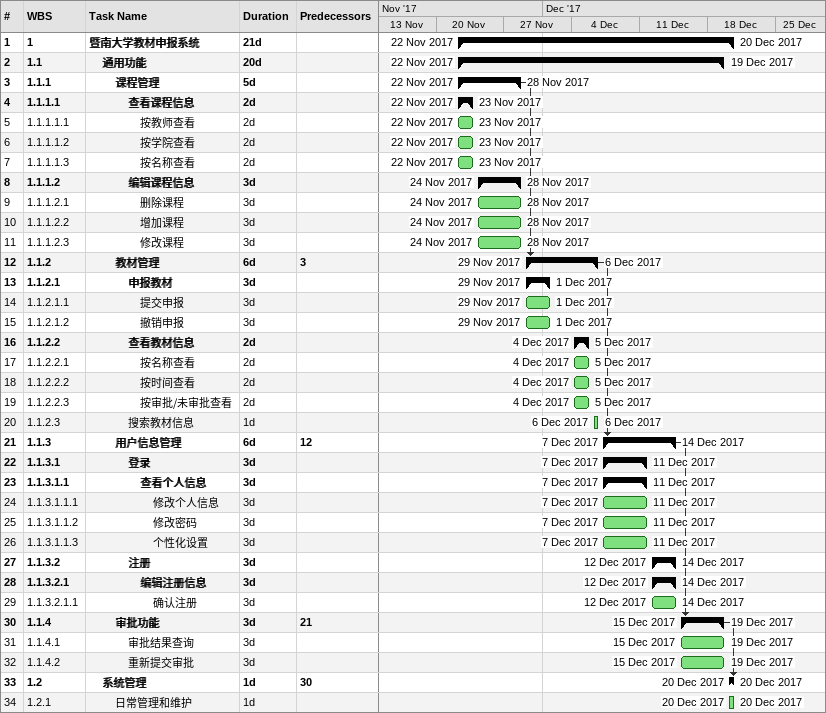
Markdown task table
| ID | WBS | Task | Duration | Start | Finish | Predecessors |
|---|---|---|---|---|---|---|
| 1 | 1 | **暨南大学教材申报系统** | 21d | 2017-11-22 | 2017-12-20 |  |
| 2 | 1.1 | **通用功能** | 20d | 2017-11-22 | 2017-12-19 |  |
| 3 | 1.1.1 | **课程管理** | 5d | 2017-11-22 | 2017-11-28 |  |
| 4 | 1.1.1.1 | **查看课程信息** | 2d | 2017-11-22 | 2017-11-23 |  |
| 5 | 1.1.1.1.1 | 按教师查看 | 2d | 2017-11-22 | 2017-11-23 |  |
| 6 | 1.1.1.1.2 | 按学院查看 | 2d | 2017-11-22 | 2017-11-23 |  |
| 7 | 1.1.1.1.3 | 按名称查看 | 2d | 2017-11-22 | 2017-11-23 |  |
| 8 | 1.1.1.2 | **编辑课程信息** | 3d | 2017-11-24 | 2017-11-28 |  |
| 9 | 1.1.1.2.1 | 删除课程 | 3d | 2017-11-24 | 2017-11-28 |  |
| 10 | 1.1.1.2.2 | 增加课程 | 3d | 2017-11-24 | 2017-11-28 |  |
| 11 | 1.1.1.2.3 | 修改课程 | 3d | 2017-11-24 | 2017-11-28 |  |
| 12 | 1.1.2 | **教材管理** | 6d | 2017-11-29 | 2017-12-06 | 3 |
| 13 | 1.1.2.1 | **申报教材** | 3d | 2017-11-29 | 2017-12-01 |  |
| 14 | 1.1.2.1.1 | 提交申报 | 3d | 2017-11-29 | 2017-12-01 |  |
| 15 | 1.1.2.1.2 | 撤销申报 | 3d | 2017-11-29 | 2017-12-01 |  |
| 16 | 1.1.2.2 | **查看教材信息** | 2d | 2017-12-04 | 2017-12-05 |  |
| 17 | 1.1.2.2.1 | 按名称查看 | 2d | 2017-12-04 | 2017-12-05 |  |
| 18 | 1.1.2.2.2 | 按时间查看 | 2d | 2017-12-04 | 2017-12-05 |  |
| 19 | 1.1.2.2.3 | 按审批/未审批查看 | 2d | 2017-12-04 | 2017-12-05 |  |
| 20 | 1.1.2.3 | 搜索教材信息 | 1d | 2017-12-06 | 2017-12-06 |  |
| 21 | 1.1.3 | **用户信息管理** | 6d | 2017-12-07 | 2017-12-14 | 12 |
| 22 | 1.1.3.1 | **登录** | 3d | 2017-12-07 | 2017-12-11 |  |
| 23 | 1.1.3.1.1 | **查看个人信息** | 3d | 2017-12-07 | 2017-12-11 |  |
| 24 | 1.1.3.1.1.1 | 修改个人信息 | 3d | 2017-12-07 | 2017-12-11 |  |
| 25 | 1.1.3.1.1.2 | 修改密码 | 3d | 2017-12-07 | 2017-12-11 |  |
| 26 | 1.1.3.1.1.3 | 个性化设置 | 3d | 2017-12-07 | 2017-12-11 |  |
| 27 | 1.1.3.2 | **注册** | 3d | 2017-12-12 | 2017-12-14 |  |
| 28 | 1.1.3.2.1 | **编辑注册信息** | 3d | 2017-12-12 | 2017-12-14 |  |
| 29 | 1.1.3.2.1.1 | 确认注册 | 3d | 2017-12-12 | 2017-12-14 |  |
| 30 | 1.1.4 | **审批功能** | 3d | 2017-12-15 | 2017-12-19 | 21 |
| 31 | 1.1.4.1 | 审批结果查询 | 3d | 2017-12-15 | 2017-12-19 |  |
| 32 | 1.1.4.2 | 重新提交审批 | 3d | 2017-12-15 | 2017-12-19 |  |
| 33 | 1.2 | **系统管理** | 1d | 2017-12-20 | 2017-12-20 | 30 |
| 34 | 1.2.1 | 日常管理和维护 | 1d | 2017-12-20 | 2017-12-20 |  |
